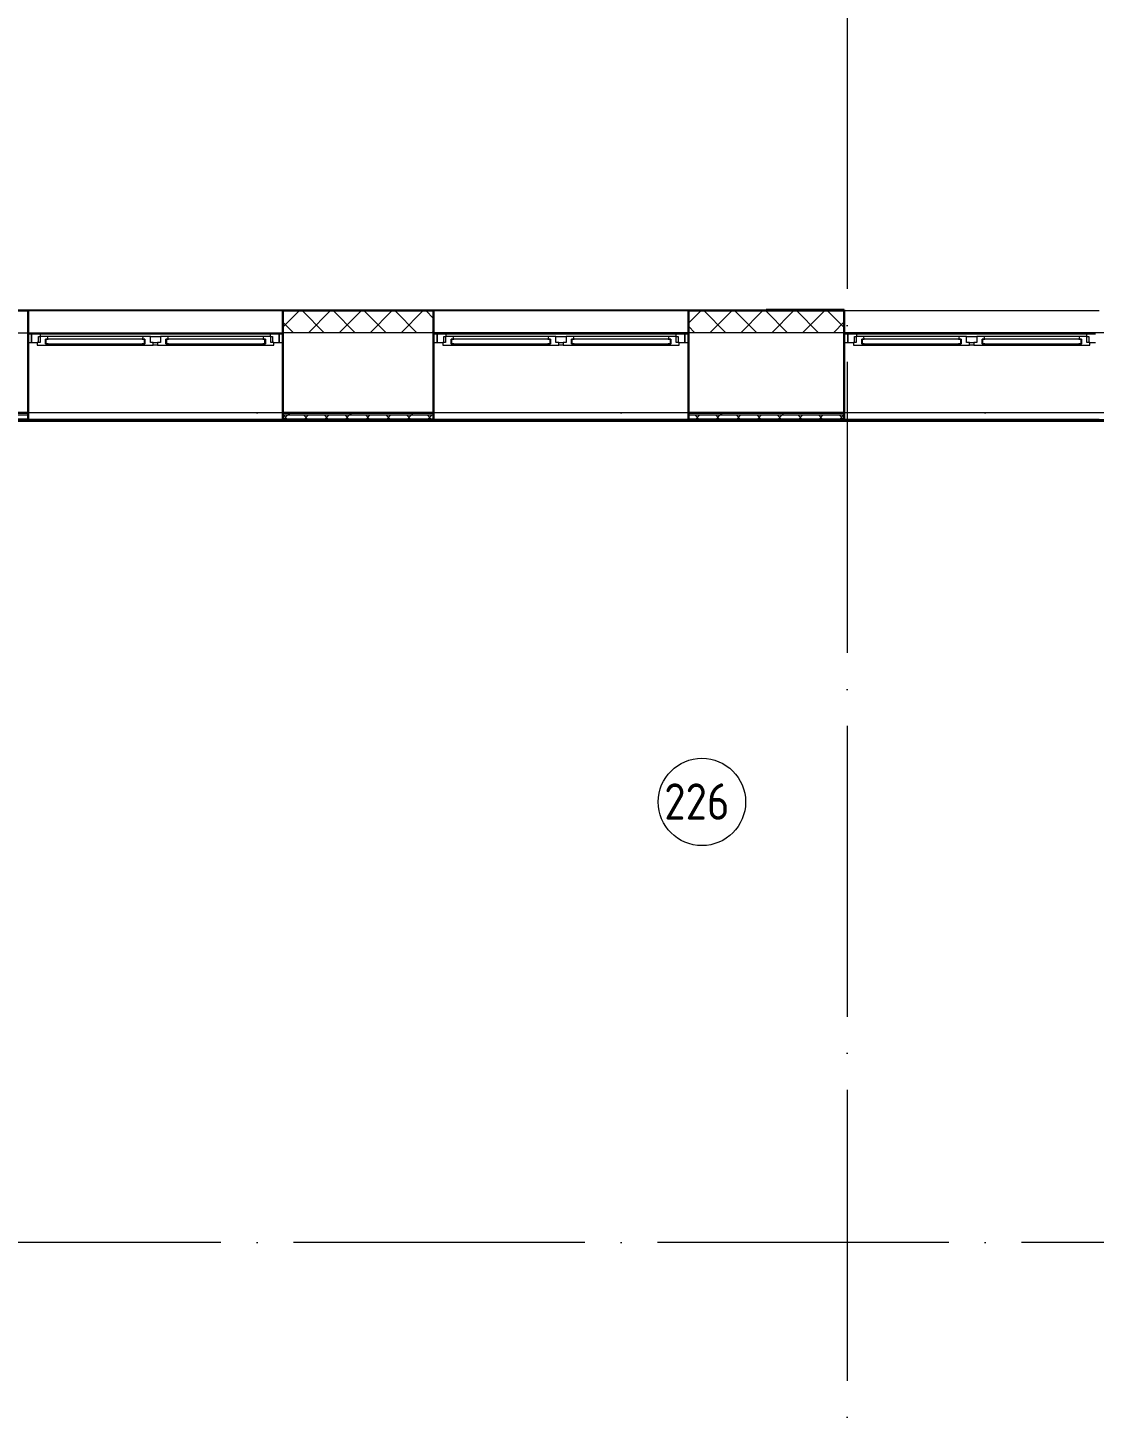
# Model space of a CAD drawing. Header units: millimetres. Extents: x -495897 to 1376592, y -28539 to 470976.
# Drawn here: x 113244 to 120566, y 381834 to 391403 of the extents above; entities that cross this region are included whole.
import ezdxf

# ---------------------------------------------------------------- set-up
doc = ezdxf.new("R2010")
doc.units = ezdxf.units.MM
doc.linetypes.add('ADSK_Линия сетки', pattern=[25, 20, -2.5, 0, -2.5])
for name, color, linetype, lineweight in [('_ Окна', 7, 'Continuous', 9), ('Марки помещений', 252, 'Continuous', 20), ('Окна', 252, 'Continuous', 9), ('Оси', 252, 'Continuous', 9), ('Стены внутренние', 7, 'Continuous', 18), ('Стены наружные', 7, 'Continuous', 18), ('Стены штриховка', 7, 'Continuous', 9)]:
    doc.layers.add(name, color=color, linetype=linetype, lineweight=lineweight)
doc.styles.add('GOST Common_2', font='', dxfattribs={"width": 0.9, "height": 250})
doc.styles.get('GOST Common_2').set_extended_font_data('GOST type B')

# ---------------------------------------------------------------- blocks, each defined once
blk = doc.blocks.new('2 этаж')
at = {"layer": '_ Окна', "color": 251, "true_color": 0x636466}
for p, q in [((114026, 28900.7), (114001, 28900.7)), ((114001, 28842.7), (114026, 28842.7)), ((114026, 28842.7), (114026, 28900.7)), ((114124, 28866.7), (114121, 28866.7)), ((114121, 28866.7), (114121, 28834.7)), ((114121, 28834.7), (114124, 28834.7)), ((114801, 28866.7), (114124, 28866.7)), ((114124, 28866.7), (114124, 28834.7)), ((114124, 28834.7), (114124, 28866.7)), ((114124, 28834.7), (114801, 28834.7)), ((114801, 28834.7), (114801, 28866.7)), ((114801, 28866.7), (114801, 28834.7)), ((114804, 28866.7), (114801, 28866.7)), ((114801, 28834.7), (114804, 28834.7)), ((114804, 28834.7), (114804, 28866.7)), ((114951, 28866.7), (114948, 28866.7)), ((114948, 28866.7), (114948, 28834.7)), ((114948, 28834.7), (114951, 28834.7)), ((115628, 28866.7), (114951, 28866.7)), ((114951, 28866.7), (114951, 28834.7)), ((114951, 28834.7), (114951, 28866.7)), ((114951, 28834.7), (115628, 28834.7)), ((115628, 28834.7), (115628, 28866.7)), ((115628, 28866.7), (115628, 28834.7)), ((115631, 28866.7), (115628, 28866.7)), ((115628, 28834.7), (115631, 28834.7)), ((115631, 28834.7), (115631, 28866.7)), ((115751, 28900.7), (115726, 28900.7)), ((115726, 28900.7), (115726, 28842.7)), ((115726, 28842.7), (115751, 28842.7)), ((116811, 28900.7), (116786, 28900.7)), ((116786, 28842.7), (116811, 28842.7)), ((116811, 28842.7), (116811, 28900.7)), ((116909, 28866.7), (116906, 28866.7)), ((116906, 28866.7), (116906, 28834.7)), ((116906, 28834.7), (116909, 28834.7)), ((117586, 28866.7), (116909, 28866.7)), ((116909, 28866.7), (116909, 28834.7)), ((116909, 28834.7), (116909, 28866.7)), ((116909, 28834.7), (117586, 28834.7)), ((117586, 28834.7), (117586, 28866.7)), ((117586, 28866.7), (117586, 28834.7)), ((117589, 28866.7), (117586, 28866.7)), ((117586, 28834.7), (117589, 28834.7)), ((117589, 28834.7), (117589, 28866.7)), ((117736, 28866.7), (117733, 28866.7)), ((117733, 28866.7), (117733, 28834.7)), ((117733, 28834.7), (117736, 28834.7)), ((118413, 28866.7), (117736, 28866.7)), ((117736, 28866.7), (117736, 28834.7)), ((117736, 28834.7), (117736, 28866.7)), ((117736, 28834.7), (118413, 28834.7)), ((118413, 28834.7), (118413, 28866.7)), ((118413, 28866.7), (118413, 28834.7)), ((118416, 28866.7), (118413, 28866.7)), ((118413, 28834.7), (118416, 28834.7)), ((118416, 28834.7), (118416, 28866.7)), ((118536, 28900.7), (118511, 28900.7)), ((118511, 28900.7), (118511, 28842.7)), ((118511, 28842.7), (118536, 28842.7)), ((119631, 28900.7), (119606, 28900.7)), ((119606, 28842.7), (119631, 28842.7)), ((119631, 28842.7), (119631, 28900.7)), ((119729, 28866.7), (119726, 28866.7)), ((119726, 28866.7), (119726, 28834.7)), ((119726, 28834.7), (119729, 28834.7)), ((120406, 28866.7), (119729, 28866.7)), ((119729, 28866.7), (119729, 28834.7)), ((119729, 28834.7), (119729, 28866.7)), ((119729, 28834.7), (120406, 28834.7)), ((120406, 28834.7), (120406, 28866.7)), ((120406, 28866.7), (120406, 28834.7)), ((120409, 28866.7), (120406, 28866.7)), ((120406, 28834.7), (120409, 28834.7)), ((120409, 28834.7), (120409, 28866.7)), ((120556, 28866.7), (120553, 28866.7)), ((120553, 28866.7), (120553, 28834.7)), ((120553, 28834.7), (120556, 28834.7)), ((121233, 28866.7), (120556, 28866.7)), ((120556, 28866.7), (120556, 28834.7)), ((120556, 28834.7), (120556, 28866.7)), ((120556, 28834.7), (121233, 28834.7)), ((121233, 28834.7), (121233, 28866.7)), ((121233, 28866.7), (121233, 28834.7)), ((121236, 28866.7), (121233, 28866.7)), ((121233, 28834.7), (121236, 28834.7)), ((121236, 28834.7), (121236, 28866.7))]:
    blk.add_line(p, q, dxfattribs=at)
at = {"layer": '_ Окна', "color": 251, "lineweight": 18, "true_color": 0x636466}
for p, q in [((114085.5, 28900.7), (114026, 28900.7)), ((114026, 28900.7), (114026, 28842.7)), ((114026, 28842.7), (114064, 28842.7)), ((114084, 28842.7), (114064, 28842.7)), ((114064, 28842.7), (114064, 28825.7)), ((114064, 28825.7), (114120, 28825.7)), ((114072, 28842.7), (114072, 28883.7)), ((114072, 28883.7), (114084, 28883.7)), ((114084, 28883.7), (114084, 28842.7)), ((114134.5, 28883.7), (114084, 28883.7)), ((114090, 28883.7), (114085.5, 28900.7)), ((114120, 28825.7), (114121, 28826.7)), ((114121, 28834.7), (114121, 28866.7)), ((114121, 28866.7), (114139, 28866.7)), ((114139, 28834.7), (114121, 28834.7)), ((114121, 28826.7), (114122, 28825.7)), ((114122, 28825.7), (114136.6, 28825.7)), ((114139, 28866.7), (114134.5, 28883.7)), ((114136.6, 28825.7), (114139, 28834.7)), ((114790.6, 28883.7), (114786, 28866.7)), ((114786, 28866.7), (114804, 28866.7)), ((114804, 28834.7), (114786, 28834.7)), ((114786, 28834.7), (114788.4, 28825.7)), ((114788.4, 28825.7), (114803, 28825.7)), ((114841, 28883.7), (114790.6, 28883.7)), ((114803, 28825.7), (114804, 28826.7)), ((114804, 28866.7), (114804, 28834.7)), ((114804, 28826.7), (114805, 28825.7)), ((114805, 28825.7), (114861, 28825.7)), ((114841, 28842.7), (114841, 28883.7)), ((114861, 28842.7), (114841, 28842.7)), ((114861, 28825.7), (114861, 28842.7)), ((114911, 28842.7), (114891, 28842.7)), ((114891, 28842.7), (114891, 28825.7)), ((114891, 28825.7), (114947, 28825.7)), ((114911, 28883.7), (114911, 28842.7)), ((114961.5, 28883.7), (114911, 28883.7)), ((114947, 28825.7), (114948, 28826.7)), ((114948, 28834.7), (114948, 28866.7)), ((114948, 28866.7), (114966, 28866.7)), ((114966, 28834.7), (114948, 28834.7)), ((114948, 28826.7), (114949, 28825.7)), ((114949, 28825.7), (114963.6, 28825.7)), ((114966, 28866.7), (114961.5, 28883.7)), ((114963.6, 28825.7), (114966, 28834.7)), ((115617.6, 28883.7), (115613, 28866.7)), ((115613, 28866.7), (115631, 28866.7)), ((115631, 28834.7), (115613, 28834.7)), ((115613, 28834.7), (115615.4, 28825.7)), ((115615.4, 28825.7), (115630, 28825.7)), ((115668, 28883.7), (115617.6, 28883.7)), ((115630, 28825.7), (115631, 28826.7)), ((115631, 28866.7), (115631, 28834.7)), ((115631, 28826.7), (115632, 28825.7)), ((115632, 28825.7), (115688, 28825.7)), ((115666.6, 28900.7), (115662, 28883.7)), ((115726, 28900.7), (115666.6, 28900.7)), ((115668, 28842.7), (115668, 28883.7)), ((115668, 28883.7), (115680, 28883.7)), ((115688, 28842.7), (115668, 28842.7)), ((115680, 28883.7), (115680, 28842.7)), ((115688, 28825.7), (115688, 28842.7)), ((115688, 28842.7), (115726, 28842.7)), ((115726, 28842.7), (115726, 28900.7)), ((116870.5, 28900.7), (116811, 28900.7)), ((116811, 28900.7), (116811, 28842.7)), ((116811, 28842.7), (116849, 28842.7)), ((116869, 28842.7), (116849, 28842.7)), ((116849, 28842.7), (116849, 28825.7)), ((116849, 28825.7), (116905, 28825.7)), ((116857, 28842.7), (116857, 28883.7)), ((116857, 28883.7), (116869, 28883.7)), ((116869, 28883.7), (116869, 28842.7)), ((116919.5, 28883.7), (116869, 28883.7)), ((116875, 28883.7), (116870.5, 28900.7)), ((116905, 28825.7), (116906, 28826.7)), ((116906, 28834.7), (116906, 28866.7)), ((116906, 28866.7), (116924, 28866.7)), ((116924, 28834.7), (116906, 28834.7)), ((116906, 28826.7), (116907, 28825.7)), ((116907, 28825.7), (116921.6, 28825.7)), ((116924, 28866.7), (116919.5, 28883.7)), ((116921.6, 28825.7), (116924, 28834.7)), ((117575.6, 28883.7), (117571, 28866.7)), ((117571, 28866.7), (117589, 28866.7)), ((117589, 28834.7), (117571, 28834.7)), ((117571, 28834.7), (117573.4, 28825.7)), ((117573.4, 28825.7), (117588, 28825.7)), ((117626, 28883.7), (117575.6, 28883.7)), ((117588, 28825.7), (117589, 28826.7)), ((117589, 28866.7), (117589, 28834.7)), ((117589, 28826.7), (117590, 28825.7)), ((117590, 28825.7), (117646, 28825.7)), ((117626, 28842.7), (117626, 28883.7)), ((117646, 28842.7), (117626, 28842.7)), ((117646, 28825.7), (117646, 28842.7)), ((117696, 28842.7), (117676, 28842.7)), ((117676, 28842.7), (117676, 28825.7)), ((117676, 28825.7), (117732, 28825.7)), ((117696, 28883.7), (117696, 28842.7)), ((117746.5, 28883.7), (117696, 28883.7)), ((117732, 28825.7), (117733, 28826.7)), ((117733, 28834.7), (117733, 28866.7)), ((117733, 28866.7), (117751, 28866.7)), ((117751, 28834.7), (117733, 28834.7)), ((117733, 28826.7), (117734, 28825.7)), ((117734, 28825.7), (117748.6, 28825.7)), ((117751, 28866.7), (117746.5, 28883.7)), ((117748.6, 28825.7), (117751, 28834.7)), ((118402.6, 28883.7), (118398, 28866.7)), ((118398, 28866.7), (118416, 28866.7)), ((118416, 28834.7), (118398, 28834.7)), ((118398, 28834.7), (118400.4, 28825.7)), ((118400.4, 28825.7), (118415, 28825.7)), ((118453, 28883.7), (118402.6, 28883.7)), ((118415, 28825.7), (118416, 28826.7)), ((118416, 28866.7), (118416, 28834.7)), ((118416, 28826.7), (118417, 28825.7)), ((118417, 28825.7), (118473, 28825.7)), ((118451.6, 28900.7), (118447, 28883.7)), ((118511, 28900.7), (118451.6, 28900.7)), ((118453, 28842.7), (118453, 28883.7)), ((118453, 28883.7), (118465, 28883.7)), ((118473, 28842.7), (118453, 28842.7)), ((118465, 28883.7), (118465, 28842.7)), ((118473, 28825.7), (118473, 28842.7)), ((118473, 28842.7), (118511, 28842.7)), ((118511, 28842.7), (118511, 28900.7)), ((119690.5, 28900.7), (119631, 28900.7)), ((119631, 28900.7), (119631, 28842.7)), ((119631, 28842.7), (119669, 28842.7)), ((119689, 28842.7), (119669, 28842.7)), ((119669, 28842.7), (119669, 28825.7)), ((119669, 28825.7), (119725, 28825.7)), ((119677, 28842.7), (119677, 28883.7)), ((119677, 28883.7), (119689, 28883.7)), ((119689, 28883.7), (119689, 28842.7)), ((119739.5, 28883.7), (119689, 28883.7)), ((119695, 28883.7), (119690.5, 28900.7)), ((119725, 28825.7), (119726, 28826.7)), ((119726, 28834.7), (119726, 28866.7)), ((119726, 28866.7), (119744, 28866.7)), ((119744, 28834.7), (119726, 28834.7)), ((119726, 28826.7), (119727, 28825.7)), ((119727, 28825.7), (119741.6, 28825.7)), ((119744, 28866.7), (119739.5, 28883.7)), ((119741.6, 28825.7), (119744, 28834.7)), ((120395.6, 28883.7), (120391, 28866.7)), ((120391, 28866.7), (120409, 28866.7)), ((120409, 28834.7), (120391, 28834.7)), ((120391, 28834.7), (120393.4, 28825.7)), ((120393.4, 28825.7), (120408, 28825.7)), ((120446, 28883.7), (120395.6, 28883.7)), ((120408, 28825.7), (120409, 28826.7)), ((120409, 28866.7), (120409, 28834.7)), ((120409, 28826.7), (120410, 28825.7)), ((120410, 28825.7), (120466, 28825.7)), ((120446, 28842.7), (120446, 28883.7)), ((120466, 28842.7), (120446, 28842.7)), ((120466, 28825.7), (120466, 28842.7)), ((120516, 28842.7), (120496, 28842.7)), ((120496, 28842.7), (120496, 28825.7)), ((120496, 28825.7), (120552, 28825.7)), ((120516, 28883.7), (120516, 28842.7)), ((120566.5, 28883.7), (120516, 28883.7)), ((120552, 28825.7), (120553, 28826.7)), ((120553, 28834.7), (120553, 28866.7)), ((120553, 28866.7), (120571, 28866.7)), ((120571, 28834.7), (120553, 28834.7)), ((120553, 28826.7), (120554, 28825.7)), ((120554, 28825.7), (120568.6, 28825.7)), ((120571, 28866.7), (120566.5, 28883.7)), ((120568.6, 28825.7), (120571, 28834.7)), ((121222.6, 28883.7), (121218, 28866.7)), ((121218, 28866.7), (121236, 28866.7)), ((121236, 28834.7), (121218, 28834.7)), ((121218, 28834.7), (121220.4, 28825.7)), ((121220.4, 28825.7), (121235, 28825.7)), ((121273, 28883.7), (121222.6, 28883.7)), ((121235, 28825.7), (121236, 28826.7)), ((121236, 28866.7), (121236, 28834.7)), ((121236, 28826.7), (121237, 28825.7)), ((121237, 28825.7), (121293, 28825.7)), ((121271.6, 28900.7), (121267, 28883.7)), ((121331, 28900.7), (121271.6, 28900.7)), ((121273, 28842.7), (121273, 28883.7)), ((121273, 28883.7), (121285, 28883.7)), ((121293, 28842.7), (121273, 28842.7)), ((121285, 28883.7), (121285, 28842.7)), ((121293, 28825.7), (121293, 28842.7)), ((121293, 28842.7), (121331, 28842.7))]:
    blk.add_line(p, q, dxfattribs=at)
at = {"layer": 'Марки помещений', "color": 251, "true_color": 0x636466}
blk.add_circle((118628.6, 25687.8), 300, dxfattribs=at)
at = {"layer": 'Окна', "color": 251, "true_color": 0x636466}
for p, q in [((115666.6, 28900.7), (114085.5, 28900.7)), ((114120, 28825.7), (114122, 28825.7)), ((114790.6, 28883.7), (114134.5, 28883.7)), ((114136.6, 28825.7), (114788.4, 28825.7)), ((114803, 28825.7), (114805, 28825.7)), ((114841, 28883.7), (114910.8, 28883.7)), ((114861, 28842.7), (114891, 28842.7)), ((114891, 28825.7), (114861, 28825.7)), ((114947, 28825.7), (114949, 28825.7)), ((115617.6, 28883.7), (114961.5, 28883.7)), ((114963.6, 28825.7), (115615.4, 28825.7)), ((115630, 28825.7), (115632, 28825.7)), ((118451.6, 28900.7), (116870.5, 28900.7)), ((116905, 28825.7), (116907, 28825.7)), ((117575.6, 28883.7), (116919.5, 28883.7)), ((116921.6, 28825.7), (117573.4, 28825.7)), ((117588, 28825.7), (117590, 28825.7)), ((117626, 28883.7), (117696, 28883.7)), ((117646, 28842.7), (117676, 28842.7)), ((117676, 28825.7), (117646, 28825.7)), ((117732, 28825.7), (117734, 28825.7)), ((118402.6, 28883.7), (117746.5, 28883.7)), ((117748.6, 28825.7), (118400.4, 28825.7)), ((118415, 28825.7), (118417, 28825.7)), ((121271.6, 28900.7), (119690.5, 28900.7)), ((119725, 28825.7), (119727, 28825.7)), ((120395.6, 28883.7), (119739.5, 28883.7)), ((119741.6, 28825.7), (120393.4, 28825.7)), ((120408, 28825.7), (120410, 28825.7)), ((120446, 28883.7), (120516, 28883.7)), ((120466, 28842.7), (120496, 28842.7)), ((120496, 28825.7), (120466, 28825.7)), ((120552, 28825.7), (120554, 28825.7)), ((121222.6, 28883.7), (120566.5, 28883.7)), ((120568.6, 28825.7), (121220.4, 28825.7)), ((121235, 28825.7), (121237, 28825.7))]:
    blk.add_line(p, q, dxfattribs=at)
at = {"layer": 'Оси', "color": 251, "linetype": 'ADSK_Линия сетки', "ltscale": 100, "true_color": 0x636466}
for p, q in [((119626, 33711.4), (119626, 16056.5)), ((165326, 28360.7), (93603.7, 28360.7)), ((165326, 22660.7), (93565.9, 22660.7))]:
    blk.add_line(p, q, dxfattribs=at)
at = {"layer": 'Стены внутренние', "color": 251, "lineweight": 30, "true_color": 0x636466}
for p, q in [((114001, 29062.7), (112946, 29062.7)), ((114001, 28360.7), (114001, 29062.7)), ((115751, 28360.7), (115751, 29062.7)), ((115751, 29062.7), (116786, 29062.7)), ((116786, 28360.7), (116786, 29062.7)), ((118536, 28360.7), (118536, 29062.7)), ((119606, 29062.7), (118536, 29062.7)), ((119606, 28360.7), (119606, 29062.7)), ((114001, 28360.7), (112946, 28360.7)), ((116786, 28360.7), (115751, 28360.7)), ((119606, 28360.7), (118536, 28360.7))]:
    blk.add_line(p, q, dxfattribs=at)
at = {"layer": 'Стены внутренние', "color": 251, "true_color": 0x636466}
for p, q in [((114001, 29062.7), (115751, 29062.7)), ((116786, 29062.7), (118536, 29062.7)), ((119606, 29062.7), (121356, 29062.7)), ((112946, 28910.7), (115750, 28910.7)), ((131231, 28910.7), (115751, 28910.7)), ((118536, 28910.7), (115751, 28910.7)), ((115751, 28360.7), (114001, 28360.7)), ((118536, 28360.7), (116786, 28360.7)), ((121356, 28360.7), (119606, 28360.7))]:
    blk.add_line(p, q, dxfattribs=at)
at = {"layer": 'Стены внутренние', "color": 251, "linetype": 'Continuous', "lineweight": 9, "true_color": 0x636466}
for p, q in [((115751, 28947.9), (115863.9, 29060.7)), ((116035.5, 28910.7), (115885.5, 29060.7)), ((115901.8, 29062.7), (115900.6, 29060.7)), ((115926, 28910.7), (116076, 29060.7)), ((116247.7, 28910.7), (116097.7, 29060.7)), ((116138.1, 28910.7), (116288.1, 29060.7)), ((116459.8, 28910.7), (116309.8, 29060.7)), ((116350.3, 28910.7), (116500.3, 29060.7)), ((116671.9, 28910.7), (116521.9, 29060.7)), ((116562.4, 28910.7), (116712.4, 29060.7)), ((116784, 29010.8), (116734.1, 29060.7)), ((118536, 28975.2), (118621.6, 29060.7)), ((118793.2, 28910.7), (118643.2, 29060.7)), ((118683.7, 28910.7), (118833.7, 29060.7)), ((118808.8, 29060.7), (118807.6, 29062.7)), ((119005.4, 28910.7), (118855.4, 29060.7)), ((118895.8, 28910.7), (119045.8, 29060.7)), ((119217.5, 28910.7), (119067.5, 29060.7)), ((119108, 28910.7), (119258, 29060.7)), ((119429.6, 28910.7), (119279.6, 29060.7)), ((119320.1, 28910.7), (119470.1, 29060.7)), ((119395.4, 29060.7), (119394.7, 29061.9)), ((119606, 28946.5), (119491.8, 29060.7)), ((115823.4, 28910.7), (115751, 28983.1)), ((116774.5, 28910.7), (116786, 28922.2)), ((118581.1, 28910.7), (118536, 28955.8)), ((119532.2, 28910.7), (119606, 28984.5))]:
    blk.add_line(p, q, dxfattribs=at)
at = {"layer": 'Стены наружные', "color": 251, "true_color": 0x636466}
for p, q in [((113476, 29067.7), (119071, 29067.7)), ((114001, 29067.7), (114001, 29062.7)), ((115751, 29062.7), (114001, 29062.7)), ((115751, 29062.7), (115751, 29067.7)), ((116268.5, 29062.7), (116268.5, 29067.7)), ((115751, 28315.7), (114001, 28315.7)), ((118536, 28315.7), (116786, 28315.7)), ((121356, 28315.7), (119606, 28315.7))]:
    blk.add_line(p, q, dxfattribs=at)
at = {"layer": 'Стены наружные', "color": 251, "lineweight": 30, "true_color": 0x636466}
for p, q in [((119071, 29067.7), (119606, 29067.7)), ((119071, 29067.7), (119071, 29062.7)), ((119071, 29062.7), (119606, 29062.7)), ((119606, 29067.7), (119606, 29062.7)), ((114001, 28315.7), (114001, 28360.7)), ((115751, 28315.7), (115751, 28360.7)), ((116786, 28315.7), (116786, 28360.7)), ((118536, 28315.7), (118536, 28360.7)), ((119606, 28315.7), (119606, 28360.7)), ((114001, 28315.7), (112936, 28315.7)), ((130071, 28310.7), (112936, 28310.7)), ((112936, 28305.7), (130071, 28305.7)), ((116786, 28315.7), (115751, 28315.7)), ((119606, 28315.7), (118536, 28315.7))]:
    blk.add_line(p, q, dxfattribs=at)
at = {"layer": 'Стены наружные', "color": 251, "linetype": 'Continuous', "lineweight": 9, "true_color": 0x636466}
for p, q in [((115782, 28315.7), (115752, 28345.7)), ((115755.3, 28315.7), (115785.3, 28345.7)), ((115785.3, 28345.7), (115800.3, 28360.7)), ((115923.4, 28315.7), (115893.4, 28345.7)), ((115896.7, 28315.7), (115926.7, 28345.7)), ((116064.8, 28315.7), (116034.8, 28345.7)), ((116038.1, 28315.7), (116068.1, 28345.7)), ((116206.3, 28315.7), (116176.3, 28345.7)), ((116179.5, 28315.7), (116209.5, 28345.7)), ((116209.5, 28345.7), (116224.5, 28360.7)), ((116347.7, 28315.7), (116317.7, 28345.7)), ((116320.9, 28315.7), (116350.9, 28345.7)), ((116489.1, 28315.7), (116459.1, 28345.7)), ((116462.4, 28315.7), (116492.4, 28345.7)), ((116630.5, 28315.7), (116600.5, 28345.7)), ((116603.8, 28315.7), (116633.8, 28345.7)), ((116633.8, 28345.7), (116648.8, 28360.7)), ((116771.9, 28315.7), (116741.9, 28345.7)), ((116745.2, 28315.7), (116775.2, 28345.7)), ((118610.4, 28315.7), (118580.4, 28345.7)), ((118583.7, 28315.7), (118613.7, 28345.7)), ((118751.8, 28315.7), (118721.8, 28345.7)), ((118725.1, 28315.7), (118755.1, 28345.7)), ((118755.1, 28345.7), (118770.1, 28360.7)), ((118893.3, 28315.7), (118863.3, 28345.7)), ((118866.5, 28315.7), (118896.5, 28345.7)), ((119034.7, 28315.7), (119004.7, 28345.7)), ((119008, 28315.7), (119038, 28345.7)), ((119176.1, 28315.7), (119146.1, 28345.7)), ((119149.4, 28315.7), (119179.4, 28345.7)), ((119179.4, 28345.7), (119194.4, 28360.7)), ((119317.5, 28315.7), (119287.5, 28345.7)), ((119290.8, 28315.7), (119320.8, 28345.7)), ((119459, 28315.7), (119429, 28345.7)), ((119432.2, 28315.7), (119462.2, 28345.7)), ((119600.4, 28315.7), (119570.4, 28345.7)), ((119573.6, 28315.7), (119603.6, 28345.7)), ((119603.6, 28345.7), (119606, 28348.1))]:
    blk.add_line(p, q, dxfattribs=at)
at = {"layer": 'Стены штриховка', "color": 251, "true_color": 0x636466}
for p, q in [((115753, 28986.7), (115753, 29060.7)), ((115753, 29060.7), (116784, 29060.7)), ((116784, 29060.7), (116784, 28986.7)), ((118538, 28986.7), (118538, 29060.7)), ((118538, 29060.7), (119604, 29060.7)), ((119604, 29060.7), (119604, 28986.7)), ((113999, 28986.7), (114001, 28986.7)), ((115751, 28986.7), (115753, 28986.7)), ((116784, 28986.7), (116786, 28986.7)), ((118536, 28986.7), (118538, 28986.7)), ((119604, 28986.7), (119606, 28986.7)), ((112946, 28345.7), (114001, 28345.7)), ((115751, 28345.7), (116786, 28345.7)), ((118536, 28345.7), (119606, 28345.7))]:
    blk.add_line(p, q, dxfattribs=at)
at = {"layer": 'Марки помещений', "color": 251, "true_color": 0x636466, "style": 'GOST Common_2', "width": 0.9}
blk.add_text('226', height=250, dxfattribs=at).set_placement((118369.8, 25565.6))

msp = doc.modelspace()

# ---------------------------------------------------------------- block references
msp.add_blockref('2 этаж', (-756.474, 360398.765))

doc.saveas('drawing.dxf')
